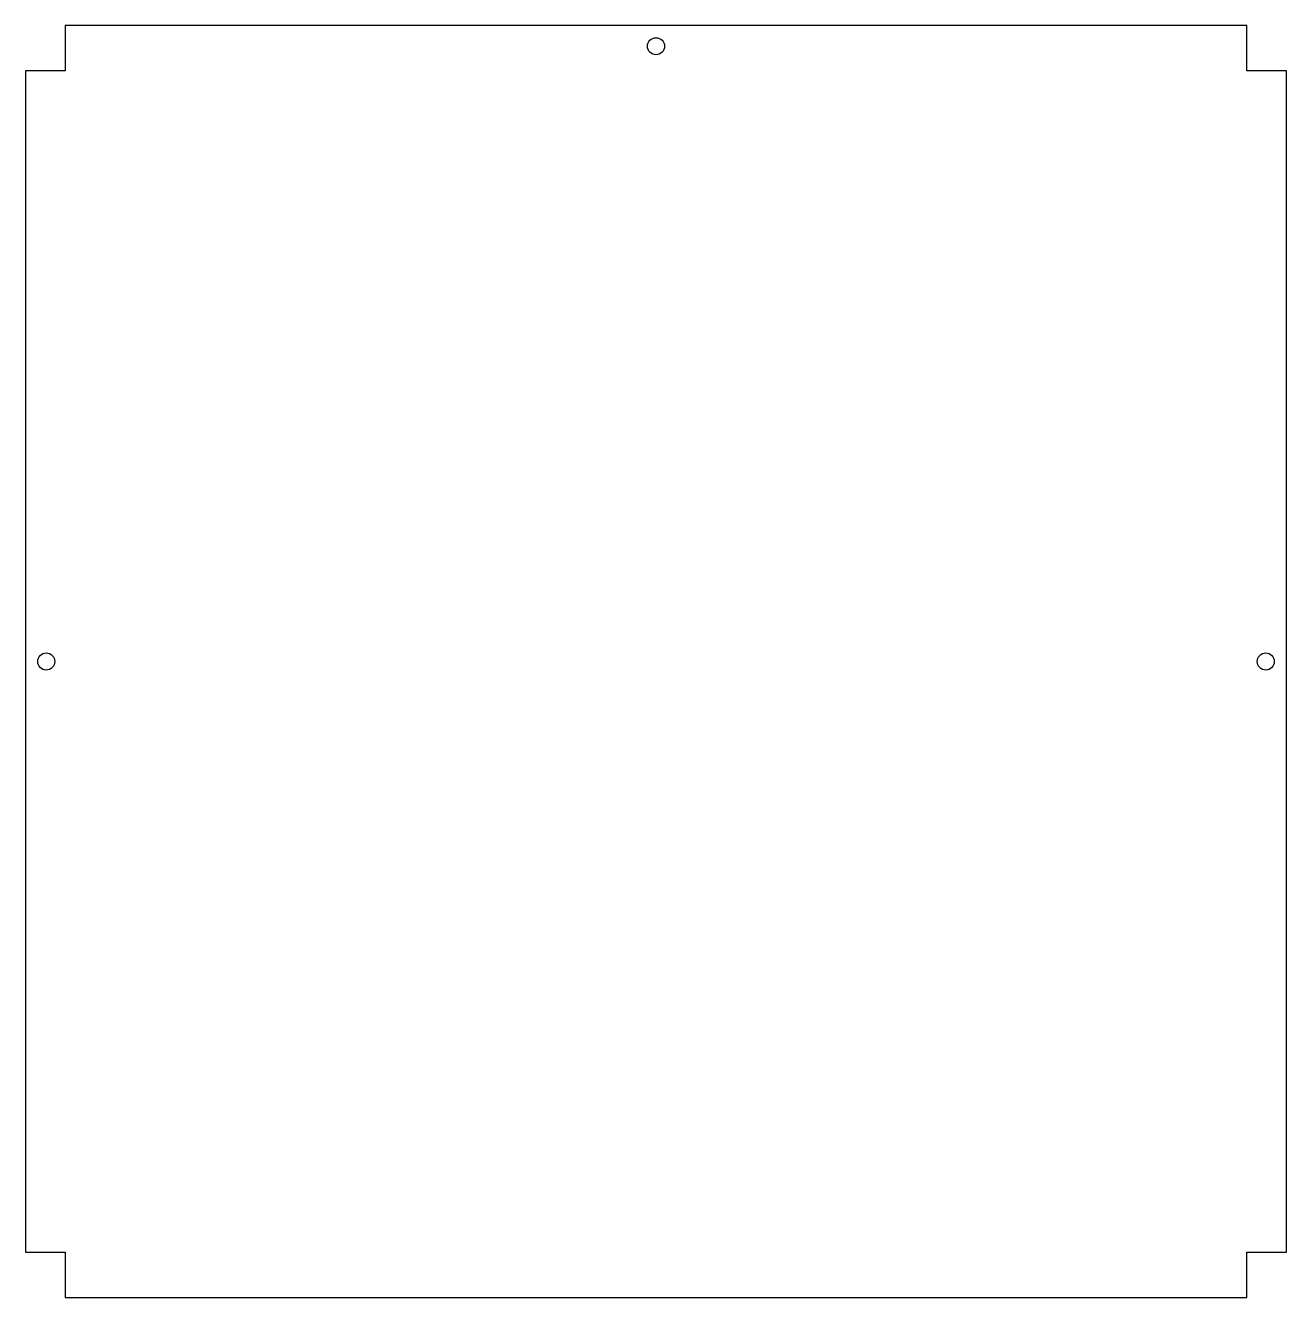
# Model space of a CAD drawing. Header units: millimetres. Extents: x 0 to 666, y 0 to 672.
import ezdxf

# ---------------------------------------------------------------- set-up
doc = ezdxf.new("R2010")
doc.units = ezdxf.units.MM

msp = doc.modelspace()

# ---------------------------------------------------------------- linework, layer by layer
for p, q in [((645, 672), (21, 672)), ((21, 672), (21, 648)), ((645, 648), (645, 672)), ((21, 648), (0, 648)), ((0, 648), (0, 24)), ((666, 648), (645, 648)), ((666, 24), (666, 648)), ((0, 24), (21, 24)), ((21, 24), (21, 0)), ((645, 0), (645, 24)), ((645, 24), (666, 24)), ((21, 0), (645, 0))]:
    msp.add_line(p, q)
for centre in [(333, 661), (11, 336), (655, 336)]:
    msp.add_circle(centre, 4.5)

doc.saveas('drawing.dxf')
